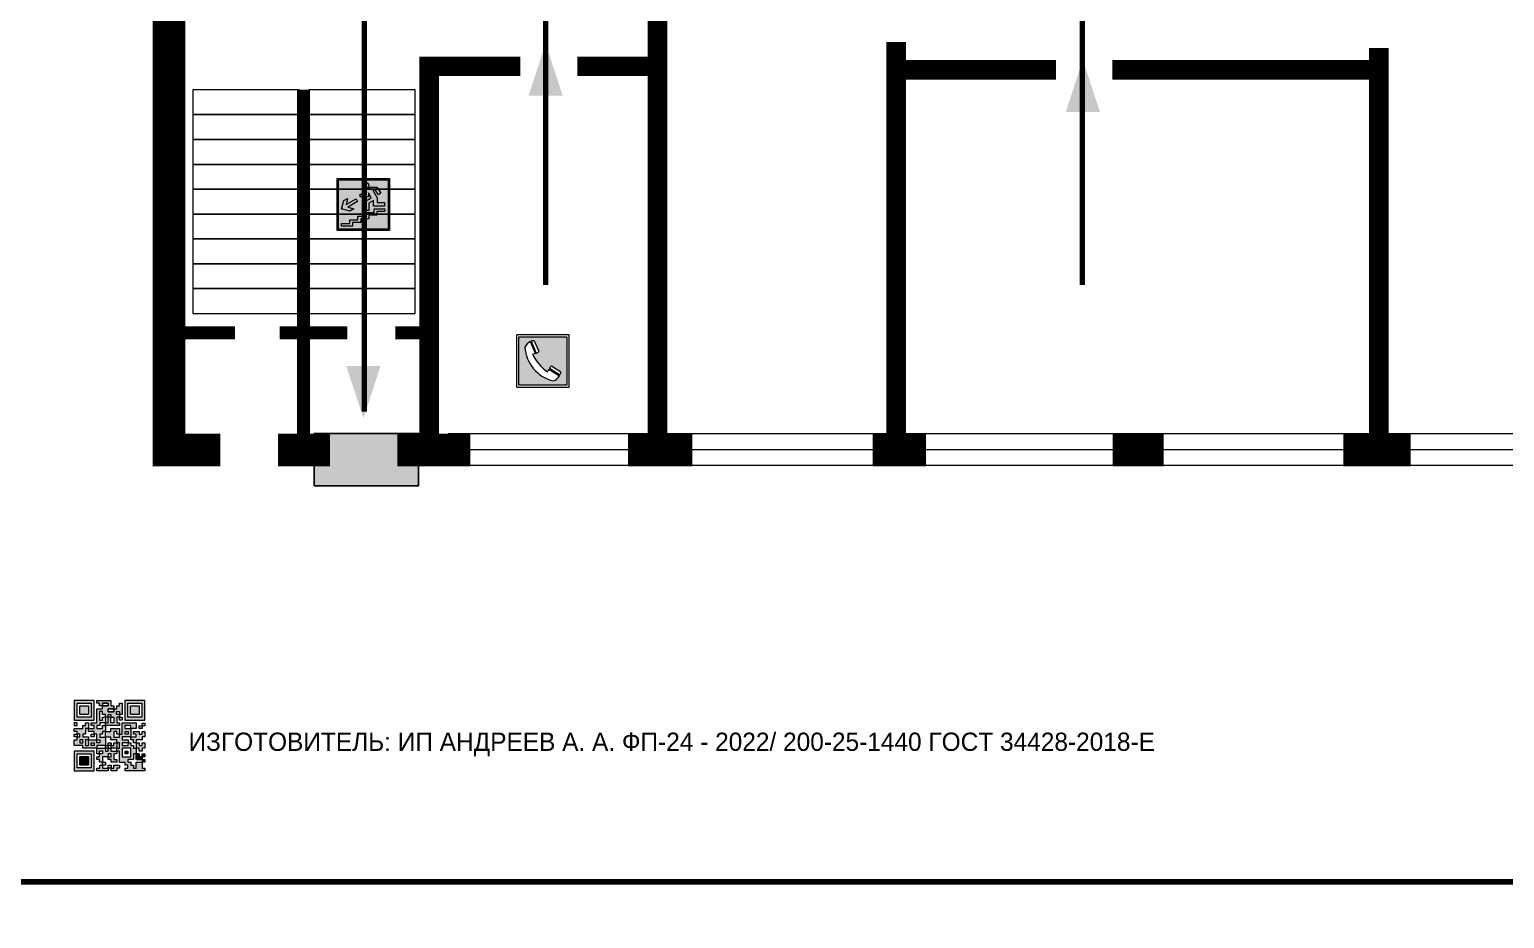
# Model space of a CAD drawing. Header units: millimetres. Extents: x 13114 to 67229, y 22859 to 38520.
# Drawn here: x 30546.3 to 30772.3, y 30494.2 to 30630.4 of the extents above; entities that cross this region are included whole.
import ezdxf

# ---------------------------------------------------------------- set-up
doc = ezdxf.new("R2010")
doc.units = ezdxf.units.MM
doc.layers.add('План_Штампы', color=7, linetype='Continuous')
doc.styles.add('обычный', font='arial.ttf')

# ---------------------------------------------------------------- blocks, each defined once
blk = doc.blocks.new('QR')
at = {"lineweight": 0}
h = blk.add_hatch(color=256, dxfattribs=at)
h.dxf.hatch_style = 1
h.paths.add_polyline_path([(9241.16, 2687.38), (9242.01, 2687.38), (9242.01, 2687.83), (9241.59, 2687.83), (9241.59, 2688.68), (9239.45, 2688.68), (9239.45, 2688.25), (9239.86, 2688.25), (9239.86, 2687.83), (9240.29, 2687.83), (9240.29, 2688.25), (9241.16, 2688.25), (9241.16, 2687.83), (9240.29, 2687.83), (9240.29, 2687.38), (9239.45, 2687.38), (9239.45, 2685.22), (9238.57, 2685.22), (9238.57, 2684.8), (9239.02, 2684.8), (9239.02, 2684.37), (9238.13, 2684.37), (9238.13, 2683.92), (9239.02, 2683.92), (9239.02, 2683.5), (9239.44, 2683.5), (9239.44, 2682.64), (9239.87, 2682.64), (9239.87, 2682.18), (9239.44, 2682.18), (9239.44, 2682.64), (9238.13, 2682.64), (9238.13, 2681.76), (9237.71, 2681.76), (9237.71, 2682.64), (9238.13, 2682.64), (9238.13, 2683.07), (9237.27, 2683.07), (9237.27, 2683.51), (9237.71, 2683.51), (9237.71, 2684.37), (9238.13, 2684.37), (9238.13, 2685.22), (9237.71, 2685.22), (9237.71, 2684.8), (9237.28, 2684.8), (9237.28, 2684.38), (9235.98, 2684.38), (9235.98, 2683.92), (9236.4, 2683.92), (9236.4, 2683.49), (9236.84, 2683.49), (9236.84, 2683.07), (9236.4, 2683.07), (9236.4, 2682.64), (9235.98, 2682.64), (9235.98, 2681.76), (9237.29, 2681.76), (9237.29, 2681.33), (9239.43, 2681.33), (9239.43, 2681.76), (9240.74, 2681.76), (9240.74, 2683.05), (9239.87, 2683.05), (9239.87, 2683.5), (9240.29, 2683.5), (9240.29, 2683.91), (9240.74, 2683.91), (9240.74, 2684.81), (9240.29, 2684.81), (9240.29, 2684.79), (9240.29, 2684.37), (9239.45, 2684.37), (9239.45, 2684.8), (9239.87, 2684.8), (9239.87, 2685.21), (9240.74, 2685.21), (9240.74, 2686.1), (9240.29, 2686.1), (9240.29, 2685.64), (9239.86, 2685.64), (9239.86, 2686.95), (9240.29, 2686.95), (9240.29, 2686.52), (9240.74, 2686.52), (9240.74, 2686.1), (9241.16, 2686.1), (9241.16, 2686.53), (9241.59, 2686.53), (9241.59, 2686.1), (9242.02, 2686.1), (9242.02, 2685.21), (9241.59, 2685.21), (9241.59, 2686.1), (9241.16, 2686.1), (9241.16, 2685.21), (9240.74, 2685.21), (9240.74, 2684.81), (9242.89, 2684.81), (9242.89, 2685.22), (9242.47, 2685.22), (9242.47, 2686.11), (9242.89, 2686.11), (9242.89, 2686.52), (9242.46, 2686.52), (9242.46, 2686.95), (9242.89, 2686.95), (9242.89, 2686.52), (9243.32, 2686.52), (9243.32, 2688.26), (9242.9, 2688.26), (9242.9, 2687.83), (9242.47, 2687.83), (9242.47, 2687.38), (9242.01, 2687.38), (9242.01, 2686.94), (9241.16, 2686.94)])
h.paths.add_polyline_path([(9239.02, 2682.18), (9239.02, 2681.76), (9238.54, 2681.76), (9238.54, 2682.18)], flags=16)
h.paths.add_polyline_path([(9237.27, 2682.65), (9237.27, 2682.19), (9236.83, 2682.19), (9236.83, 2682.65)], flags=16)
h = blk.add_hatch(color=256, dxfattribs=at)
h.dxf.hatch_style = 1
h.paths.add_polyline_path([(9238.15, 2687.83), (9236.83, 2687.83), (9236.83, 2686.52), (9238.15, 2686.52)], flags=0)
h.paths.add_polyline_path([(9239.01, 2685.65), (9239.01, 2688.68), (9235.98, 2688.68), (9235.98, 2685.65)])
h.paths.add_polyline_path([(9236.41, 2686.1), (9236.41, 2688.26), (9238.56, 2688.26), (9238.56, 2686.1)], flags=16)
h.paths.add_polyline_path([(9236.83, 2686.52), (9236.83, 2687.83), (9238.15, 2687.83), (9238.15, 2686.52)], flags=0)
h = blk.add_hatch(color=256, dxfattribs=at)
h.dxf.hatch_style = 1
h.paths.add_polyline_path([(9238.15, 2686.52), (9238.15, 2687.83), (9236.83, 2687.83), (9236.83, 2686.52)])
h.paths.add_polyline_path([(9245.91, 2686.52), (9245.91, 2687.83), (9244.59, 2687.83), (9244.59, 2686.52)], flags=0)
h.paths.add_polyline_path([(9246.77, 2685.65), (9246.77, 2688.68), (9243.74, 2688.68), (9243.74, 2685.65)])
h.paths.add_polyline_path([(9244.17, 2686.1), (9244.17, 2688.26), (9246.32, 2688.26), (9246.32, 2686.1)], flags=16)
h.paths.add_polyline_path([(9244.59, 2686.52), (9244.59, 2687.83), (9245.91, 2687.83), (9245.91, 2686.52)], flags=0)
h = blk.add_hatch(color=256, dxfattribs=at)
h.dxf.hatch_style = 1
h.paths.add_polyline_path([(9240.75, 2681.76), (9240.75, 2681.35), (9241.17, 2681.35), (9241.17, 2681.76)])
h.paths.add_polyline_path([(9241.6, 2682.18), (9241.17, 2682.18), (9241.17, 2681.76), (9241.6, 2681.76)])
h.paths.add_polyline_path([(9242.47, 2681.34), (9242.47, 2682.19), (9242.02, 2682.19), (9242.02, 2681.76), (9241.6, 2681.76), (9241.6, 2681.34)])
h.paths.add_polyline_path([(9239.87, 2678.3), (9239.44, 2678.3), (9239.44, 2677.89), (9241.17, 2677.89), (9241.17, 2678.3), (9240.28, 2678.3), (9240.28, 2678.73), (9239.87, 2678.73)])
h.paths.add_polyline_path([(9240.75, 2678.73), (9240.75, 2679.19), (9240.28, 2679.19), (9240.28, 2678.73)])
h.paths.add_polyline_path([(9241.6, 2678.73), (9241.17, 2678.73), (9241.17, 2678.3), (9241.6, 2678.3)])
h.paths.add_polyline_path([(9242.02, 2678.3), (9241.6, 2678.3), (9241.6, 2677.89), (9242.48, 2677.89), (9242.48, 2678.31), (9242.9, 2678.31), (9242.9, 2678.73), (9242.02, 2678.73)])
h.paths.add_polyline_path([(9246.36, 2684.37), (9246.36, 2684.79), (9245.93, 2684.79), (9245.93, 2684.37)])
h.paths.add_polyline_path([(9246.78, 2685.2), (9246.36, 2685.2), (9246.36, 2684.79), (9246.78, 2684.79)])
h.paths.add_polyline_path([(9245.91, 2687.83), (9244.59, 2687.83), (9244.59, 2686.52), (9245.91, 2686.52)])
h = blk.add_hatch(color=256, dxfattribs=at)
h.dxf.hatch_style = 1
h.paths.add_polyline_path([(9243.32, 2686.11), (9242.89, 2686.11), (9242.89, 2685.64), (9243.32, 2685.64)])
h.paths.add_polyline_path([(9239.02, 2683.07), (9239.02, 2683.5), (9238.56, 2683.5), (9238.56, 2683.07)])
h.paths.add_polyline_path([(9236.4, 2684.8), (9236.4, 2685.22), (9235.98, 2685.22), (9235.98, 2684.8)])
h.paths.add_polyline_path([(9236.4, 2683.07), (9236.4, 2683.49), (9235.98, 2683.49), (9235.98, 2683.07)])
h = blk.add_hatch(color=256, dxfattribs=at)
h.dxf.hatch_style = 1
h.paths.add_polyline_path([(9243.32, 2682.64), (9243.32, 2683.07), (9244.62, 2683.07), (9244.62, 2684.37), (9243.74, 2684.37), (9243.74, 2684.8), (9244.62, 2684.8), (9244.62, 2684.37), (9245.48, 2684.37), (9245.48, 2685.22), (9243.32, 2685.22), (9243.32, 2683.5), (9242.89, 2683.5), (9242.89, 2683.06), (9242.01, 2683.06), (9242.01, 2683.91), (9242.47, 2683.91), (9242.47, 2683.5), (9242.89, 2683.5), (9242.89, 2684.38), (9241.59, 2684.38), (9241.59, 2683.91), (9240.74, 2683.91), (9240.74, 2683.05), (9241.59, 2683.05), (9241.59, 2682.64), (9242.47, 2682.64), (9242.47, 2682.19), (9242.91, 2682.19), (9242.91, 2681.34), (9242.48, 2681.34), (9242.48, 2680.91), (9242.91, 2680.91), (9242.91, 2679.17), (9243.75, 2679.17), (9243.75, 2678.73), (9244.2, 2678.73), (9244.2, 2678.3), (9243.75, 2678.3), (9243.75, 2677.88), (9246.78, 2677.88), (9246.78, 2678.3), (9246.35, 2678.3), (9246.35, 2679.19), (9245.48, 2679.19), (9245.48, 2678.31), (9245.05, 2678.31), (9245.05, 2678.73), (9244.62, 2678.73), (9244.62, 2679.19), (9244.2, 2679.19), (9244.2, 2679.61), (9245.05, 2679.61), (9245.05, 2680.46), (9245.48, 2680.46), (9245.48, 2681.34), (9245.04, 2681.34), (9245.04, 2681.76), (9244.63, 2681.76), (9244.63, 2682.19), (9244.21, 2682.19), (9244.21, 2681.76), (9243.32, 2681.76), (9243.32, 2682.19), (9244.21, 2682.19), (9244.21, 2682.64)])
h.paths.add_polyline_path([(9243.75, 2683.49), (9243.75, 2683.92), (9244.21, 2683.92), (9244.21, 2683.49)], flags=16)
h.paths.add_polyline_path([(9243.32, 2681.34), (9244.63, 2681.34), (9244.63, 2680.04), (9243.32, 2680.04)], flags=16)
h.paths.add_polyline_path([(9243.76, 2680.89), (9244.18, 2680.89), (9244.18, 2680.48), (9243.76, 2680.48)], flags=0)
h = blk.add_hatch(color=256, dxfattribs=at)
h.dxf.hatch_style = 1
h.paths.add_polyline_path([(9246.36, 2683.07), (9246.78, 2683.07), (9246.78, 2683.92), (9246.36, 2683.92), (9246.36, 2683.49), (9245.92, 2683.49), (9245.92, 2683.92), (9245.06, 2683.92), (9245.06, 2683.49), (9245.48, 2683.49), (9245.48, 2683.07), (9244.62, 2683.07), (9244.62, 2682.65), (9245.05, 2682.65), (9245.05, 2682.18), (9245.48, 2682.18), (9245.48, 2682.65), (9246.36, 2682.65)])
h.paths.add_polyline_path([(9246.78, 2682.18), (9246.36, 2682.18), (9246.36, 2681.75), (9245.92, 2681.75), (9245.92, 2682.18), (9245.48, 2682.18), (9245.48, 2681.34), (9245.48, 2681.34), (9245.94, 2681.34), (9245.94, 2680.91), (9246.36, 2680.91), (9246.36, 2681.34), (9246.78, 2681.34)])
h = blk.add_hatch(color=256, dxfattribs=at)
h.dxf.hatch_style = 1
h.paths.add_polyline_path([(9235.98, 2680.9), (9235.98, 2677.86), (9239.02, 2677.86), (9239.02, 2680.9)])
h.paths.add_polyline_path([(9238.57, 2680.48), (9238.57, 2678.32), (9236.41, 2678.32), (9236.41, 2680.48)], flags=16)
h.paths.add_polyline_path([(9238.15, 2680.05), (9238.15, 2678.74), (9236.83, 2678.74), (9236.83, 2680.05)], flags=0)
h = blk.add_hatch(color=256, dxfattribs=at)
h.dxf.hatch_style = 1
h.paths.add_polyline_path([(9242.02, 2680.46), (9242.48, 2680.46), (9242.48, 2680.91), (9241.58, 2680.91), (9241.58, 2681.35), (9241.17, 2681.35), (9241.17, 2680.91), (9240.75, 2680.91), (9240.75, 2681.33), (9239.43, 2681.33), (9239.43, 2680.46), (9239.86, 2680.46), (9239.86, 2680.92), (9240.3, 2680.92), (9240.3, 2680.46), (9239.86, 2680.46), (9239.86, 2680.04), (9239.44, 2680.04), (9239.44, 2679.62), (9239.86, 2679.62), (9239.86, 2679.19), (9240.29, 2679.19), (9240.29, 2680.03), (9241.18, 2680.03), (9241.18, 2680.47), (9241.6, 2680.47), (9241.6, 2680.03), (9241.18, 2680.03), (9241.18, 2679.61), (9241.6, 2679.61), (9241.6, 2679.19), (9242.47, 2679.19), (9242.47, 2679.6), (9242.02, 2679.6)])
h = blk.add_hatch(color=256, dxfattribs=at)
h.dxf.hatch_style = 1
h.paths.add_polyline_path([(9244.18, 2680.48), (9244.18, 2680.89), (9243.76, 2680.89), (9243.76, 2680.48)])
h = blk.add_hatch(color=256, dxfattribs=at)
h.dxf.hatch_style = 1
h.paths.add_polyline_path([(9238.15, 2680.05), (9236.83, 2680.05), (9236.83, 2678.74), (9238.15, 2678.74)])
h = blk.add_hatch(color=256, dxfattribs=at)
h.dxf.hatch_style = 1
h.paths.add_polyline_path([(9245.93, 2680.04), (9245.93, 2680.46), (9245.48, 2680.46), (9245.48, 2679.62), (9246.35, 2679.62), (9246.35, 2680.04)])
h.paths.add_polyline_path([(9246.78, 2680.04), (9246.78, 2680.46), (9246.35, 2680.46), (9246.35, 2680.04)])
h.paths.add_polyline_path([(9246.78, 2679.18), (9246.78, 2679.62), (9246.35, 2679.62), (9246.35, 2679.18)])
for points in [[(9237.71, 2685.22), (9238.13, 2685.22), (9238.13, 2684.37), (9237.71, 2684.37), (9237.71, 2683.51), (9237.27, 2683.51), (9237.27, 2683.07), (9238.13, 2683.07), (9238.13, 2682.64), (9237.71, 2682.64), (9237.71, 2681.76), (9238.13, 2681.76), (9238.13, 2682.64), (9239.44, 2682.64), (9239.44, 2683.5), (9239.02, 2683.5), (9239.02, 2683.07), (9238.56, 2683.07), (9238.56, 2683.5), (9239.02, 2683.5), (9239.02, 2683.92), (9238.13, 2683.92), (9238.13, 2684.37), (9239.02, 2684.37), (9239.02, 2684.8), (9238.57, 2684.8), (9238.57, 2685.22), (9239.45, 2685.22), (9239.45, 2687.38), (9240.29, 2687.38), (9240.29, 2687.83), (9239.86, 2687.83), (9239.86, 2688.25), (9239.45, 2688.25), (9239.45, 2688.68), (9241.59, 2688.68), (9241.59, 2687.83), (9242.01, 2687.83), (9242.01, 2687.38), (9242.47, 2687.38), (9242.47, 2687.83), (9242.9, 2687.83), (9242.9, 2688.26), (9243.32, 2688.26), (9243.32, 2686.52), (9242.89, 2686.52), (9242.89, 2686.11), (9243.32, 2686.11), (9243.32, 2685.64), (9242.89, 2685.64), (9242.89, 2686.11), (9242.47, 2686.11), (9242.47, 2685.22), (9242.89, 2685.22), (9242.89, 2684.81), (9240.74, 2684.81), (9240.74, 2683.91), (9241.59, 2683.91), (9241.59, 2684.38), (9242.89, 2684.38), (9242.89, 2683.5), (9242.47, 2683.5), (9242.47, 2683.91), (9242.01, 2683.91), (9242.01, 2683.06), (9242.89, 2683.06), (9242.89, 2683.5), (9243.32, 2683.5), (9243.32, 2685.22), (9245.48, 2685.22), (9245.48, 2684.37), (9244.62, 2684.37), (9244.62, 2683.07), (9245.48, 2683.07), (9245.48, 2683.49), (9245.06, 2683.49), (9245.06, 2683.92), (9245.92, 2683.92), (9245.92, 2683.49), (9246.36, 2683.49), (9246.36, 2683.92), (9246.78, 2683.92), (9246.78, 2683.07), (9246.36, 2683.07), (9246.36, 2682.65), (9245.48, 2682.65), (9245.48, 2682.18), (9245.92, 2682.18), (9245.92, 2681.75), (9246.36, 2681.75), (9246.36, 2682.18), (9246.78, 2682.18), (9246.78, 2681.34), (9246.36, 2681.34), (9246.36, 2680.91), (9245.94, 2680.91), (9245.94, 2681.34), (9245.48, 2681.34), (9245.48, 2680.46), (9245.93, 2680.46), (9245.93, 2680.04), (9246.35, 2680.04), (9246.35, 2680.46), (9246.78, 2680.46), (9246.78, 2680.04), (9246.78, 2680.04), (9246.35, 2680.04), (9246.35, 2679.62), (9246.78, 2679.62), (9246.78, 2679.18), (9246.35, 2679.18), (9246.35, 2678.3), (9246.78, 2678.3), (9246.78, 2677.88), (9243.75, 2677.88), (9243.75, 2678.3), (9244.2, 2678.3), (9244.2, 2678.73), (9243.75, 2678.73), (9243.75, 2679.17), (9242.91, 2679.17), (9242.91, 2680.91), (9242.48, 2680.91), (9242.48, 2680.46), (9242.02, 2680.46), (9242.02, 2679.6), (9242.47, 2679.6), (9242.47, 2679.19), (9241.6, 2679.19), (9241.6, 2679.61), (9241.18, 2679.61), (9241.18, 2680.03), (9240.29, 2680.03), (9240.29, 2679.19), (9240.75, 2679.19), (9240.75, 2678.73), (9240.28, 2678.73), (9240.28, 2678.3), (9241.17, 2678.3), (9241.17, 2678.73), (9241.6, 2678.73), (9241.6, 2678.3), (9242.02, 2678.3), (9242.02, 2678.73), (9242.9, 2678.73), (9242.9, 2678.31), (9242.48, 2678.31), (9242.48, 2677.89), (9241.6, 2677.89), (9241.6, 2678.3), (9241.17, 2678.3), (9241.17, 2677.89), (9239.44, 2677.89), (9239.44, 2678.3), (9239.87, 2678.3), (9239.87, 2678.73), (9240.28, 2678.73), (9240.28, 2679.19), (9240.29, 2679.19), (9239.86, 2679.19), (9239.86, 2679.62), (9239.44, 2679.62), (9239.44, 2680.04), (9239.86, 2680.04), (9239.86, 2680.46), (9239.43, 2680.46), (9239.43, 2681.33), (9237.29, 2681.33), (9237.29, 2681.76), (9235.98, 2681.76), (9235.98, 2682.64), (9236.4, 2682.64), (9236.4, 2683.07), (9235.98, 2683.07), (9235.98, 2683.49), (9236.4, 2683.49), (9236.4, 2683.92), (9235.98, 2683.92), (9235.98, 2684.38), (9237.28, 2684.38), (9237.28, 2684.8), (9237.71, 2684.8), (9237.71, 2685.22), (9237.92, 2685.22)], [(9240.74, 2685.21), (9239.87, 2685.21), (9239.87, 2684.8), (9239.45, 2684.8), (9239.45, 2684.37), (9240.29, 2684.37), (9240.29, 2684.79), (9240.29, 2684.81), (9240.74, 2684.81), (9240.74, 2685.21), (9239.87, 2685.21)], [(9240.74, 2686.1), (9240.74, 2686.52), (9240.29, 2686.52), (9240.29, 2686.95), (9239.86, 2686.95), (9239.86, 2685.64), (9240.29, 2685.64), (9240.29, 2686.1), (9240.74, 2686.1), (9240.74, 2686.52)], [(9240.74, 2683.05), (9240.74, 2681.76), (9239.43, 2681.76), (9239.43, 2681.33), (9240.75, 2681.33), (9240.75, 2681.35), (9240.75, 2680.91), (9241.17, 2680.91), (9241.17, 2681.35), (9241.58, 2681.35), (9241.58, 2680.91), (9242.48, 2680.91), (9242.48, 2681.34), (9242.91, 2681.34), (9242.91, 2682.19), (9242.47, 2682.19), (9242.47, 2682.64), (9241.59, 2682.64), (9241.59, 2683.05), (9240.74, 2683.05)], [(9240.74, 2683.91), (9240.29, 2683.91), (9240.29, 2683.5), (9239.87, 2683.5), (9239.87, 2683.05), (9240.74, 2683.05), (9240.74, 2683.91)], [(9244.62, 2683.07), (9243.32, 2683.07), (9243.32, 2682.64), (9244.21, 2682.64), (9244.21, 2682.19), (9243.32, 2682.19), (9243.32, 2681.76), (9244.21, 2681.76), (9244.21, 2682.19), (9244.63, 2682.19), (9244.63, 2681.76), (9245.04, 2681.76), (9245.04, 2681.34), (9245.48, 2681.34)], [(9244.62, 2684.37), (9244.62, 2684.8), (9243.74, 2684.8), (9243.74, 2684.37), (9244.62, 2684.37)], [(9245.48, 2682.18), (9245.05, 2682.18), (9245.05, 2682.65), (9244.62, 2682.65), (9244.62, 2683.07)], [(9239.86, 2680.46), (9239.86, 2680.92), (9240.3, 2680.92), (9240.3, 2680.46), (9239.86, 2680.46)], [(9241.6, 2681.76), (9242.02, 2681.76), (9242.02, 2682.19), (9242.47, 2682.19), (9242.47, 2681.34), (9241.6, 2681.34), (9241.6, 2681.76)], [(9245.48, 2682.18), (9245.48, 2681.34)], [(9245.48, 2680.46), (9245.05, 2680.46), (9245.05, 2679.61), (9244.2, 2679.61), (9244.2, 2679.19), (9244.62, 2679.19), (9244.62, 2678.73), (9245.05, 2678.73), (9245.05, 2678.31), (9245.48, 2678.31), (9245.48, 2679.19), (9246.35, 2679.19), (9246.35, 2679.07)], [(9246.35, 2679.62), (9245.48, 2679.62), (9245.48, 2680.46)], [(9245.48, 2680.46), (9245.48, 2679.62), (9246.35, 2679.62), (9246.35, 2680.04), (9245.93, 2680.04), (9245.93, 2680.46), (9245.48, 2680.46), (9245.48, 2679.62)], [(9246.35, 2679.62), (9246.35, 2679.18)]]:
    blk.add_lwpolyline(points, dxfattribs=at)
for points in [[(9235.98, 2685.65), (9239.01, 2685.65), (9239.01, 2688.68), (9235.98, 2688.68)], [(9236.41, 2688.26), (9238.56, 2688.26), (9238.56, 2686.1), (9236.41, 2686.1)], [(9236.83, 2687.83), (9238.15, 2687.83), (9238.15, 2686.52), (9236.83, 2686.52)], [(9240.29, 2687.83), (9241.16, 2687.83), (9241.16, 2688.25), (9240.29, 2688.25)], [(9240.29, 2688.25), (9241.16, 2688.25), (9241.16, 2687.83), (9240.29, 2687.83)], [(9242.01, 2687.38), (9241.16, 2687.38), (9241.16, 2686.94), (9242.01, 2686.94)], [(9241.16, 2687.38), (9242.01, 2687.38), (9242.01, 2686.94), (9241.16, 2686.94)], [(9243.74, 2685.65), (9246.77, 2685.65), (9246.77, 2688.68), (9243.74, 2688.68)], [(9244.17, 2688.26), (9246.32, 2688.26), (9246.32, 2686.1), (9244.17, 2686.1)], [(9244.59, 2687.83), (9245.91, 2687.83), (9245.91, 2686.52), (9244.59, 2686.52)], [(9235.98, 2684.8), (9236.4, 2684.8), (9236.4, 2685.22), (9235.98, 2685.22)], [(9241.16, 2686.1), (9240.74, 2686.1), (9240.74, 2685.21), (9241.16, 2685.21)], [(9241.16, 2686.53), (9241.59, 2686.53), (9241.59, 2686.1), (9241.16, 2686.1)], [(9241.59, 2686.1), (9242.02, 2686.1), (9242.02, 2685.21), (9241.59, 2685.21)], [(9242.89, 2686.52), (9242.46, 2686.52), (9242.46, 2686.95), (9242.89, 2686.95)], [(9246.36, 2685.2), (9246.78, 2685.2), (9246.78, 2684.79), (9246.36, 2684.79)], [(9236.4, 2683.07), (9236.84, 2683.07), (9236.84, 2683.49), (9236.4, 2683.49)], [(9243.75, 2683.92), (9244.21, 2683.92), (9244.21, 2683.49), (9243.75, 2683.49)], [(9245.93, 2684.79), (9246.36, 2684.79), (9246.36, 2684.37), (9245.93, 2684.37)], [(9235.98, 2677.86), (9239.02, 2677.86), (9239.02, 2680.9), (9235.98, 2680.9)], [(9236.83, 2682.19), (9237.27, 2682.19), (9237.27, 2682.65), (9236.83, 2682.65)], [(9238.54, 2682.18), (9239.02, 2682.18), (9239.02, 2681.76), (9238.54, 2681.76)], [(9239.44, 2682.64), (9239.87, 2682.64), (9239.87, 2682.18), (9239.44, 2682.18)], [(9240.75, 2681.76), (9241.17, 2681.76), (9241.17, 2681.35), (9240.75, 2681.35)], [(9241.17, 2682.18), (9241.6, 2682.18), (9241.6, 2681.76), (9241.17, 2681.76)], [(9243.32, 2680.04), (9244.63, 2680.04), (9244.63, 2681.34), (9243.32, 2681.34)], [(9243.76, 2680.89), (9244.18, 2680.89), (9244.18, 2680.48), (9243.76, 2680.48)], [(9236.41, 2680.48), (9238.57, 2680.48), (9238.57, 2678.32), (9236.41, 2678.32)], [(9236.83, 2680.05), (9238.15, 2680.05), (9238.15, 2678.74), (9236.83, 2678.74)], [(9241.18, 2680.03), (9241.6, 2680.03), (9241.6, 2680.47), (9241.18, 2680.47)]]:
    blk.add_lwpolyline(points, close=True, dxfattribs=at)
blk = doc.blocks.new('вниз 3')
at = {"lineweight": 0, "true_color": 0xffffff}
h = blk.add_hatch(color=7, dxfattribs=at)
h.dxf.hatch_style = 1
h.paths.add_polyline_path([(40997.5, -4475.69), (40997.25, -4475.28), (40995.76, -4476.15), (40995.97, -4475.23), (40995.39, -4475.56), (40995.05, -4476.83), (40996.33, -4477.17), (40996.91, -4476.83), (40996, -4476.55)], flags=0)
h.paths.add_polyline_path([(40999.81, -4473.95), (41000.22, -4473.95), (41000.64, -4474.67), (41001.03, -4474.43), (41000.46, -4473.49), (41000.42, -4473.49), (40999.43, -4473.49), (40998.68, -4473.92), (40998.68, -4474.57), (40997.88, -4474.57), (40997.88, -4475), (40999.14, -4475), (40999.14, -4474.43), (40999.14, -4474.38), (40999.59, -4475.15), (40998.72, -4475.67), (40998.72, -4477.06), (40999.24, -4477.06), (40999.24, -4475.96), (40999.95, -4475.56), (40999.95, -4476.43), (41001.61, -4476.43), (41001.61, -4475.88), (41000.47, -4475.88), (41000.47, -4475.12)], flags=0)
h.paths.add_polyline_path([(40999.2, -4473.24, 1), (40998.35, -4473.24, 1)], flags=0)
h.paths.add_polyline_path([(41000.46, -4477.26), (41001.69, -4477.26), (41001.69, -4476.84), (41000.03, -4476.84), (41000.03, -4477.39), (40998.78, -4477.39), (40998.78, -4477.95), (40997.53, -4477.95), (40997.53, -4478.5), (40996.29, -4478.5), (40996.29, -4479.06), (40995.05, -4479.06), (40995.05, -4479.48), (40995.29, -4479.48), (40996.72, -4479.48), (40996.72, -4478.92), (40997.97, -4478.92), (40997.97, -4478.36), (40999.2, -4478.36), (40999.2, -4477.81), (41000.46, -4477.81)], flags=0)
h.paths.add_polyline_path([(41002.37, -4472.17), (40994.37, -4472.17), (40994.37, -4480.17), (41002.37, -4480.17)])
h.paths.add_polyline_path([(41002.16, -4479.96), (40994.57, -4479.96), (40994.57, -4472.37), (41002.16, -4472.37)], flags=16)
h.paths.add_polyline_path([(41001.61, -4475.88), (41001.61, -4476.43), (40999.95, -4476.43), (40999.95, -4475.56), (40999.24, -4475.96), (40999.24, -4477.06), (40998.72, -4477.06), (40998.72, -4475.67), (40999.59, -4475.15), (40999.14, -4474.38), (40999.14, -4474.43), (40999.14, -4475), (40997.88, -4475), (40997.88, -4474.57), (40998.68, -4474.57), (40998.68, -4473.92), (40999.43, -4473.49), (41000.42, -4473.49), (41000.46, -4473.49), (41001.03, -4474.43), (41000.64, -4474.67), (41000.22, -4473.95), (40999.81, -4473.95), (41000.47, -4475.12), (41000.47, -4475.88)], flags=0)
h.paths.add_polyline_path([(41001.69, -4476.84), (41001.69, -4477.26), (41000.46, -4477.26), (41000.46, -4477.81), (40999.2, -4477.81), (40999.2, -4478.36), (40997.97, -4478.36), (40997.97, -4478.92), (40996.72, -4478.92), (40996.72, -4479.48), (40995.05, -4479.48), (40995.05, -4479.06), (40996.29, -4479.06), (40996.29, -4478.5), (40997.53, -4478.5), (40997.53, -4477.95), (40998.78, -4477.95), (40998.78, -4477.39), (41000.03, -4477.39), (41000.03, -4476.84)], flags=0)
h.paths.add_polyline_path([(40998.35, -4473.24, -1), (40999.2, -4473.24, -1)], flags=0)
h.paths.add_polyline_path([(40997.5, -4475.69), (40996, -4476.55), (40996.91, -4476.83), (40996.33, -4477.17), (40995.05, -4476.83), (40995.39, -4475.56), (40995.97, -4475.23), (40995.76, -4476.15), (40997.25, -4475.28)], flags=0)
at = {"lineweight": 0}
h = blk.add_hatch(color=126, dxfattribs=at)
h.dxf.hatch_style = 1
h.paths.add_polyline_path([(41002.16, -4472.37), (40994.57, -4472.37), (40994.57, -4479.96), (41002.16, -4479.96)])
h.paths.add_polyline_path([(40995.97, -4475.23), (40995.76, -4476.15), (40997.25, -4475.28), (40997.5, -4475.69), (40996, -4476.55), (40996.91, -4476.83), (40996.33, -4477.17), (40995.05, -4476.83), (40995.39, -4475.56)], flags=16)
h.paths.add_polyline_path([(40997.88, -4474.57), (40998.68, -4474.57), (40998.68, -4473.92), (40999.43, -4473.49), (41000.42, -4473.49), (41000.46, -4473.49), (41001.03, -4474.43), (41000.64, -4474.67), (41000.22, -4473.95), (40999.81, -4473.95), (41000.47, -4475.12), (41000.47, -4475.88), (41001.61, -4475.88), (41001.61, -4476.43), (40999.95, -4476.43), (40999.95, -4475.56), (40999.24, -4475.96), (40999.24, -4477.06), (40998.72, -4477.06), (40998.72, -4475.67), (40999.59, -4475.15), (40999.14, -4474.38), (40999.14, -4474.43), (40999.14, -4475), (40997.88, -4475)], flags=16)
h.paths.add_polyline_path([(40998.35, -4473.24, -1), (40999.2, -4473.24, -1)], flags=16)
h.paths.add_polyline_path([(40997.53, -4477.95), (40998.78, -4477.95), (40998.78, -4477.39), (41000.03, -4477.39), (41000.03, -4476.84), (41001.69, -4476.84), (41001.69, -4477.26), (41000.46, -4477.26), (41000.46, -4477.81), (40999.2, -4477.81), (40999.2, -4478.36), (40997.97, -4478.36), (40997.97, -4478.92), (40996.72, -4478.92), (40996.72, -4479.48), (40995.05, -4479.48), (40995.05, -4479.06), (40996.29, -4479.06), (40996.29, -4478.5), (40997.53, -4478.5)], flags=16)
at = {"lineweight": 0, "true_color": 0xffffff}
h = blk.add_hatch(color=7, dxfattribs=at)
h.dxf.hatch_style = 1
h.paths.add_polyline_path([(40999.2, -4473.24, 1), (40998.35, -4473.24, 1)])
h.paths.add_polyline_path([(40999.81, -4473.95), (41000.22, -4473.95), (41000.64, -4474.67), (41001.03, -4474.43), (41000.46, -4473.49), (41000.42, -4473.49), (40999.43, -4473.49), (40998.68, -4473.92), (40998.68, -4474.57), (40997.88, -4474.57), (40997.88, -4475), (40999.14, -4475), (40999.14, -4474.43), (40999.14, -4474.38), (40999.59, -4475.15), (40998.72, -4475.67), (40998.72, -4477.06), (40999.24, -4477.06), (40999.24, -4475.96), (40999.95, -4475.56), (40999.95, -4476.43), (41001.61, -4476.43), (41001.61, -4475.88), (41000.47, -4475.88), (41000.47, -4475.12)])
h.paths.add_polyline_path([(40999.2, -4477.81), (41000.46, -4477.81), (41000.46, -4477.26), (41001.69, -4477.26), (41001.69, -4476.84), (41000.03, -4476.84), (41000.03, -4477.39), (40998.78, -4477.39), (40998.78, -4477.95), (40997.53, -4477.95), (40997.53, -4478.5), (40996.29, -4478.5), (40996.29, -4479.06), (40995.05, -4479.06), (40995.05, -4479.48), (40995.29, -4479.48), (40996.72, -4479.48), (40996.72, -4478.92), (40997.97, -4478.92), (40997.97, -4478.36), (40999.2, -4478.36)])
h.paths.add_polyline_path([(40997.5, -4475.69), (40997.25, -4475.28), (40995.76, -4476.15), (40995.97, -4475.23), (40995.39, -4475.56), (40995.05, -4476.83), (40996.33, -4477.17), (40996.91, -4476.83), (40996, -4476.55)])
at = {"color": 126, "lineweight": 0}
for points in [[(40994.37, -4472.17), (41002.37, -4472.17), (41002.37, -4480.17), (40994.37, -4480.17)], [(40994.57, -4472.37), (41002.16, -4472.37), (41002.16, -4479.96), (40994.57, -4479.96)]]:
    blk.add_lwpolyline(points, close=True, dxfattribs=at)
for points in [[(40999.14, -4474.43), (40999.14, -4475), (40997.88, -4475), (40997.88, -4474.57), (40998.68, -4474.57), (40998.68, -4473.92), (40999.43, -4473.49), (41000.42, -4473.49), (41000.46, -4473.49), (41001.03, -4474.43), (41000.64, -4474.67), (41000.22, -4473.95), (40999.81, -4473.95), (41000.47, -4475.12), (41000.47, -4475.88), (41001.61, -4475.88), (41001.61, -4476.43), (40999.95, -4476.43), (40999.95, -4475.56), (40999.24, -4475.96), (40999.24, -4477.06), (40998.72, -4477.06), (40998.72, -4475.67), (40999.59, -4475.15), (40999.14, -4474.38), (40999.14, -4474.43)], [(40995.05, -4476.83), (40995.39, -4475.56), (40995.97, -4475.23), (40995.76, -4476.15), (40997.25, -4475.28), (40997.5, -4475.69), (40996, -4476.55), (40996.91, -4476.83), (40996.33, -4477.17), (40995.05, -4476.83)], [(40995.29, -4479.48), (40995.05, -4479.48), (40995.05, -4479.06), (40996.29, -4479.06), (40996.29, -4478.5), (40997.53, -4478.5), (40997.53, -4477.95), (40998.78, -4477.95), (40998.78, -4477.39), (41000.03, -4477.39), (41000.03, -4476.84), (41001.69, -4476.84), (41001.69, -4477.26), (41000.46, -4477.26), (41000.46, -4477.81), (40999.2, -4477.81), (40999.2, -4478.36), (40997.97, -4478.36), (40997.97, -4478.92), (40996.72, -4478.92), (40996.72, -4479.48), (40995.05, -4479.48)]]:
    blk.add_lwpolyline(points, dxfattribs=at)
blk.add_circle((40998.77, -4473.24), 0.426, dxfattribs=at)
blk = doc.blocks.new('A$C7B4425F7')
at = {"true_color": 0xffffff}
blk.add_hatch(color=7, dxfattribs=at).paths.add_polyline_path([(0, 0), (-16, 0), (-16, -8), (0, -8)])
h = blk.add_hatch(color=126)
h.paths.add_polyline_path([(-0.2, -0.2), (-15.8, -0.2), (-15.8, -7.8), (-0.2, -7.8)])
h.paths.add_polyline_path([(-11.76, -2.03), (-11.76, -3.66), (-11.17, -3.66, -0.568275), (-11.17, -6.18), (-12.58, -6.18), (-12.58, -2.03)], flags=16)
h.paths.add_polyline_path([(-13.33, -4.12, -0.495768), (-13.59, -6.18), (-15.03, -6.18), (-15.03, -2.03), (-13.59, -2.03, -0.487973)], flags=16)
h.paths.add_polyline_path([(-10.25, -2.03), (-9.48, -2.03), (-9.48, -6.18), (-10.25, -6.18)], flags=16)
h.paths.add_polyline_path([(-13.84, -3.69), (-14.24, -3.69), (-14.24, -3.03), (-13.9, -3.03, -0.692621)], flags=0)
h.paths.add_polyline_path([(-9.15, -2.03), (-8.4, -2.03), (-8.04, -3.07), (-7.68, -2.03), (-6.93, -2.03), (-7.64, -4.1), (-6.93, -6.18), (-7.68, -6.18), (-8.04, -5.14), (-8.4, -6.18), (-9.15, -6.18), (-8.44, -4.1)], flags=16)
h.paths.add_polyline_path([(-11.76, -4.46), (-11.42, -4.46, -0.692621), (-11.36, -5.12), (-11.76, -5.12)], flags=0)
h.paths.add_polyline_path([(-13.9, -5.2), (-14.24, -5.2), (-14.24, -4.55), (-13.84, -4.55, -0.708038)], flags=0)
edge = h.paths.add_edge_path(flags=16)
edge.add_ellipse((-5.51, -4.08), major_axis=(0, 2.05), ratio=0.586184, start_angle=0, end_angle=360)
edge = h.paths.add_edge_path(flags=0)
edge.add_ellipse((-5.51, -4.08), major_axis=(0, 1.14), ratio=0.454828, start_angle=0, end_angle=360)
h.paths.add_polyline_path([(-4.13, -4.96, 0.377264), (-3.48, -4.52, 0.0555), (-3.16, -2.03), (-1.66, -2.03), (-1.66, -4.96), (-0.96, -4.96), (-0.96, -7.01), (-1.75, -7.01), (-1.75, -6.18), (-3.3, -6.18), (-3.3, -7.02), (-4.13, -7.02)], flags=16)
h.paths.add_polyline_path([(-2.73, -2.91), (-2.28, -2.91), (-2.28, -4.96), (-3.05, -4.96, 0.079136)], flags=0)
at = {"color": 126}
blk.add_lwpolyline([(-16, -8), (0, -8), (0, 0), (-16, 0)], close=True, dxfattribs=at)
blk = doc.blocks.new('A$C456E1F9C')
at = {"lineweight": 5}
h = blk.add_hatch(color=242, dxfattribs=at)
h.paths.add_polyline_path([(0.51, -1.47), (0.51, -13.26), (12.29, -13.26), (12.29, -1.47)])
h.paths.add_polyline_path([(5.42, -4.95, -0.254479), (4.78, -5.4), (3.52, -2.53, -0.209735), (4.23, -2.4)], flags=16)
h.paths.add_polyline_path([(8.53, -8.6), (10.87, -10.17), (10.54, -10.76), (8.03, -9.13, -0.192251)], flags=16)
h.paths.add_polyline_path([(4.61, -5.49, 0.005518), (3.87, -5.72, 0.128647), (7.49, -10.01, 0.00809), (7.83, -9.33), (10.47, -10.97, -0.16736), (8.99, -12.25, -0.327862), (1.95, -3.95, -0.166952), (3.36, -2.62)], flags=16)
at = {"color": 242, "lineweight": 5}
for p, q in [((0, -13.77), (0, -0.97)), ((12.8, -0.97), (0, -0.97)), ((4.61, -5.49), (3.36, -2.62)), ((3.52, -2.53), (4.78, -5.4)), ((4.23, -2.4), (5.42, -4.95)), ((12.8, -13.77), (12.8, -0.97)), ((7.83, -9.33), (10.47, -10.97)), ((8.03, -9.13), (10.54, -10.76)), ((10.81, -10.12), (8.53, -8.6)), ((10.54, -10.76), (10.8, -10.3)), ((10.8, -10.3), (10.81, -10.12)), ((0, -13.77), (12.8, -13.77))]:
    blk.add_line(p, q, dxfattribs=at)
blk.add_lwpolyline([(0.51, -1.47), (12.29, -1.47), (12.29, -13.26), (0.51, -13.26)], close=True, dxfattribs=at)
for centre, radius, start, end in [((4.59, -5.34), 2.99, 114.2845, 152.1974), ((4.02, -3.27), 0.891, 76.3284, 123.7092), ((11.12, -3.31), 9.19, 183.9915, 256.6009), ((14.98, -39.1), 35.17, 107.1487, 108.4135), ((13.86, -0.94), 11.08, 205.5536, 234.8762), ((4.68, -4.59), 0.824, 276.9621, 334.0723), ((-13.31, 0.8), 23.44, 332.5487, 334.4027), ((8.94, -9.5), 0.989, 114.4092, 157.9388), ((7.87, -9.46), 3, 291.9291, 329.9329)]:
    blk.add_arc(centre, radius, start, end, dxfattribs=at)

msp = doc.modelspace()

# ---------------------------------------------------------------- linework, layer by layer
at = {"color": 1, "lineweight": 100}
for points in [[(30531.41, 30894.76), (31131.41, 30894.76), (31131.41, 30499.76), (30531.41, 30499.76)], [(30531.41, 30499.76), (31131.41, 30499.76), (31131.41, 30104.76), (30531.41, 30104.76)]]:
    msp.add_lwpolyline(points, close=True, dxfattribs=at)
at = {"lineweight": 0}
for points, const_width in [([(30575.52, 30565.97), (30567.68, 30565.97), (30567.68, 30656.72)], 5), ([(30679.09, 30628.51), (30679.09, 30566.6)], 3), ([(30607.54, 30565.97), (30607.54, 30626.26)], 3), ([(30753.03, 30627.57), (30753.03, 30566.57)], 3), ([(30588.27, 30621.18), (30588.27, 30567.15)], 2), ([(30577.76, 30583.93), (30568.78, 30583.93)], 2), ([(30594.98, 30583.93), (30584.61, 30583.93)], 2), ([(30607.18, 30583.93), (30602.36, 30583.93)], 2), ([(30592.32, 30565.97), (30584.38, 30565.97)], 5), ([(30613.82, 30565.97), (30602.63, 30565.97)], 5), ([(30647.87, 30565.97), (30638.02, 30565.97)], 5), ([(30683.68, 30565.97), (30675.47, 30565.97)], 5), ([(30720.1, 30565.97), (30712.25, 30565.97)], 5), ([(30757.95, 30565.97), (30747.6, 30565.97)], 5)]:
    msp.add_lwpolyline(points, dxfattribs=dict(at, const_width=const_width))
at = {"lineweight": 100, "const_width": 3}
for points in [[(30642.51, 30642.23), (30642.51, 30565.97)], [(30621.52, 30624.77), (30607.98, 30624.77)], [(30643.12, 30624.77), (30630.22, 30624.77)], [(30703.58, 30624.23), (30679.47, 30624.23)], [(30753.03, 30624.23), (30712.2, 30624.23)]]:
    msp.add_lwpolyline(points, dxfattribs=at)
at = {"color": 126, "lineweight": 100, "true_color": 0x008754}
for points in [[(30625.36, 30633.45), (30597.56, 30633.45), (30597.56, 30571.84)], [(30625.36, 30633.45), (30625.36, 30591.29)], [(30707.58, 30633.45), (30707.58, 30591.29)]]:
    msp.add_lwpolyline(points, dxfattribs=at)
at = {"lineweight": 0}
for points in [[(30587.61, 30621.18), (30571.33, 30621.18), (30571.33, 30617.37), (30587.61, 30617.37)], [(30605.37, 30621.18), (30589.09, 30621.18), (30589.09, 30617.37), (30605.37, 30617.37)], [(30587.61, 30617.37), (30571.33, 30617.37), (30571.33, 30613.56), (30587.61, 30613.56)], [(30605.37, 30617.37), (30589.09, 30617.37), (30589.09, 30613.56), (30605.37, 30613.56)], [(30587.61, 30613.56), (30571.33, 30613.56), (30571.33, 30609.74), (30587.61, 30609.74)], [(30605.37, 30613.56), (30589.09, 30613.56), (30589.09, 30609.74), (30605.37, 30609.74)], [(30587.61, 30609.74), (30571.33, 30609.74), (30571.33, 30605.93), (30587.61, 30605.93)], [(30605.37, 30609.74), (30589.09, 30609.74), (30589.09, 30605.93), (30605.37, 30605.93)], [(30587.61, 30605.93), (30571.33, 30605.93), (30571.33, 30602.12), (30587.61, 30602.12)], [(30605.37, 30605.93), (30589.09, 30605.93), (30589.09, 30602.12), (30605.37, 30602.12)], [(30587.61, 30602.12), (30571.33, 30602.12), (30571.33, 30598.31), (30587.61, 30598.31)], [(30605.37, 30602.12), (30589.09, 30602.12), (30589.09, 30598.31), (30605.37, 30598.31)], [(30587.61, 30598.31), (30571.33, 30598.31), (30571.33, 30594.5), (30587.61, 30594.5)], [(30605.37, 30598.31), (30589.09, 30598.31), (30589.09, 30594.5), (30605.37, 30594.5)], [(30587.61, 30594.5), (30571.33, 30594.5), (30571.33, 30590.69), (30587.61, 30590.69)], [(30605.37, 30594.5), (30589.09, 30594.5), (30589.09, 30590.69), (30605.37, 30590.69)], [(30587.61, 30590.69), (30571.33, 30590.69), (30571.33, 30586.88), (30587.61, 30586.88)], [(30605.37, 30590.69), (30589.09, 30590.69), (30589.09, 30586.88), (30605.37, 30586.88)]]:
    msp.add_lwpolyline(points, close=True, dxfattribs=at)
for points in [[(30892.78, 30568.42), (30610.44, 30568.42)], [(30892.56, 30565.97), (30610.22, 30565.97)], [(30892.67, 30563.57), (30610.32, 30563.57)]]:
    msp.add_lwpolyline(points, dxfattribs=at)
at = {"layer": 'План_Штампы', "color": 126, "true_color": 0x008754}
for points in [[(30628, 30620.26), (30622.77, 30620.28), (30625.36, 30628.29)], [(30710.32, 30617.77), (30705.09, 30617.78), (30707.68, 30625.8)], [(30594.83, 30578.83), (30600.06, 30578.81), (30597.47, 30570.79)]]:
    msp.add_solid(points, dxfattribs=at)

# ---------------------------------------------------------------- block references
at = {"color": 126, "true_color": 0x008754}
msp.add_blockref('вниз 3', (-10400.93, 35079.75), dxfattribs=at)
at = {"xscale": 0.625, "yscale": 0.625, "zscale": 0.625}
msp.add_blockref('A$C456E1F9C', (30620.96, 30584.2), dxfattribs=at)
at = {"color": 22, "lineweight": 100, "true_color": 0xbb1e10}
msp.add_blockref('QR', (21317.18, 27838.91), dxfattribs=at)
at = {"layer": 'План_Штампы'}
msp.add_blockref('A$C7B4425F7', (30605.91, 30568.49), dxfattribs=at)

# ---------------------------------------------------------------- texts
at = {"lineweight": 0, "insert": (30644.7, 30520.84), "char_height": 2.8, "width": 191.3484, "attachment_point": 5, "style": 'обычный'}
msp.add_mtext('\\pi-8.4,l8.4,t8.4;{\\fProxima Nova Rg|b0|i0|c204|p2;ИЗГОТОВИТЕЛЬ: ИП АНДРЕЕВ А. А.\\fProxima Nova Rg|b0|i0|c0|p2; \\fProxima Nova Rg|b0|i0|c204|p2;ФП-24 - 2022/ 200-25-1440 ГОСТ 34428-2018-Е\\H1.2266x; }', dxfattribs=at)

doc.saveas('drawing.dxf')
